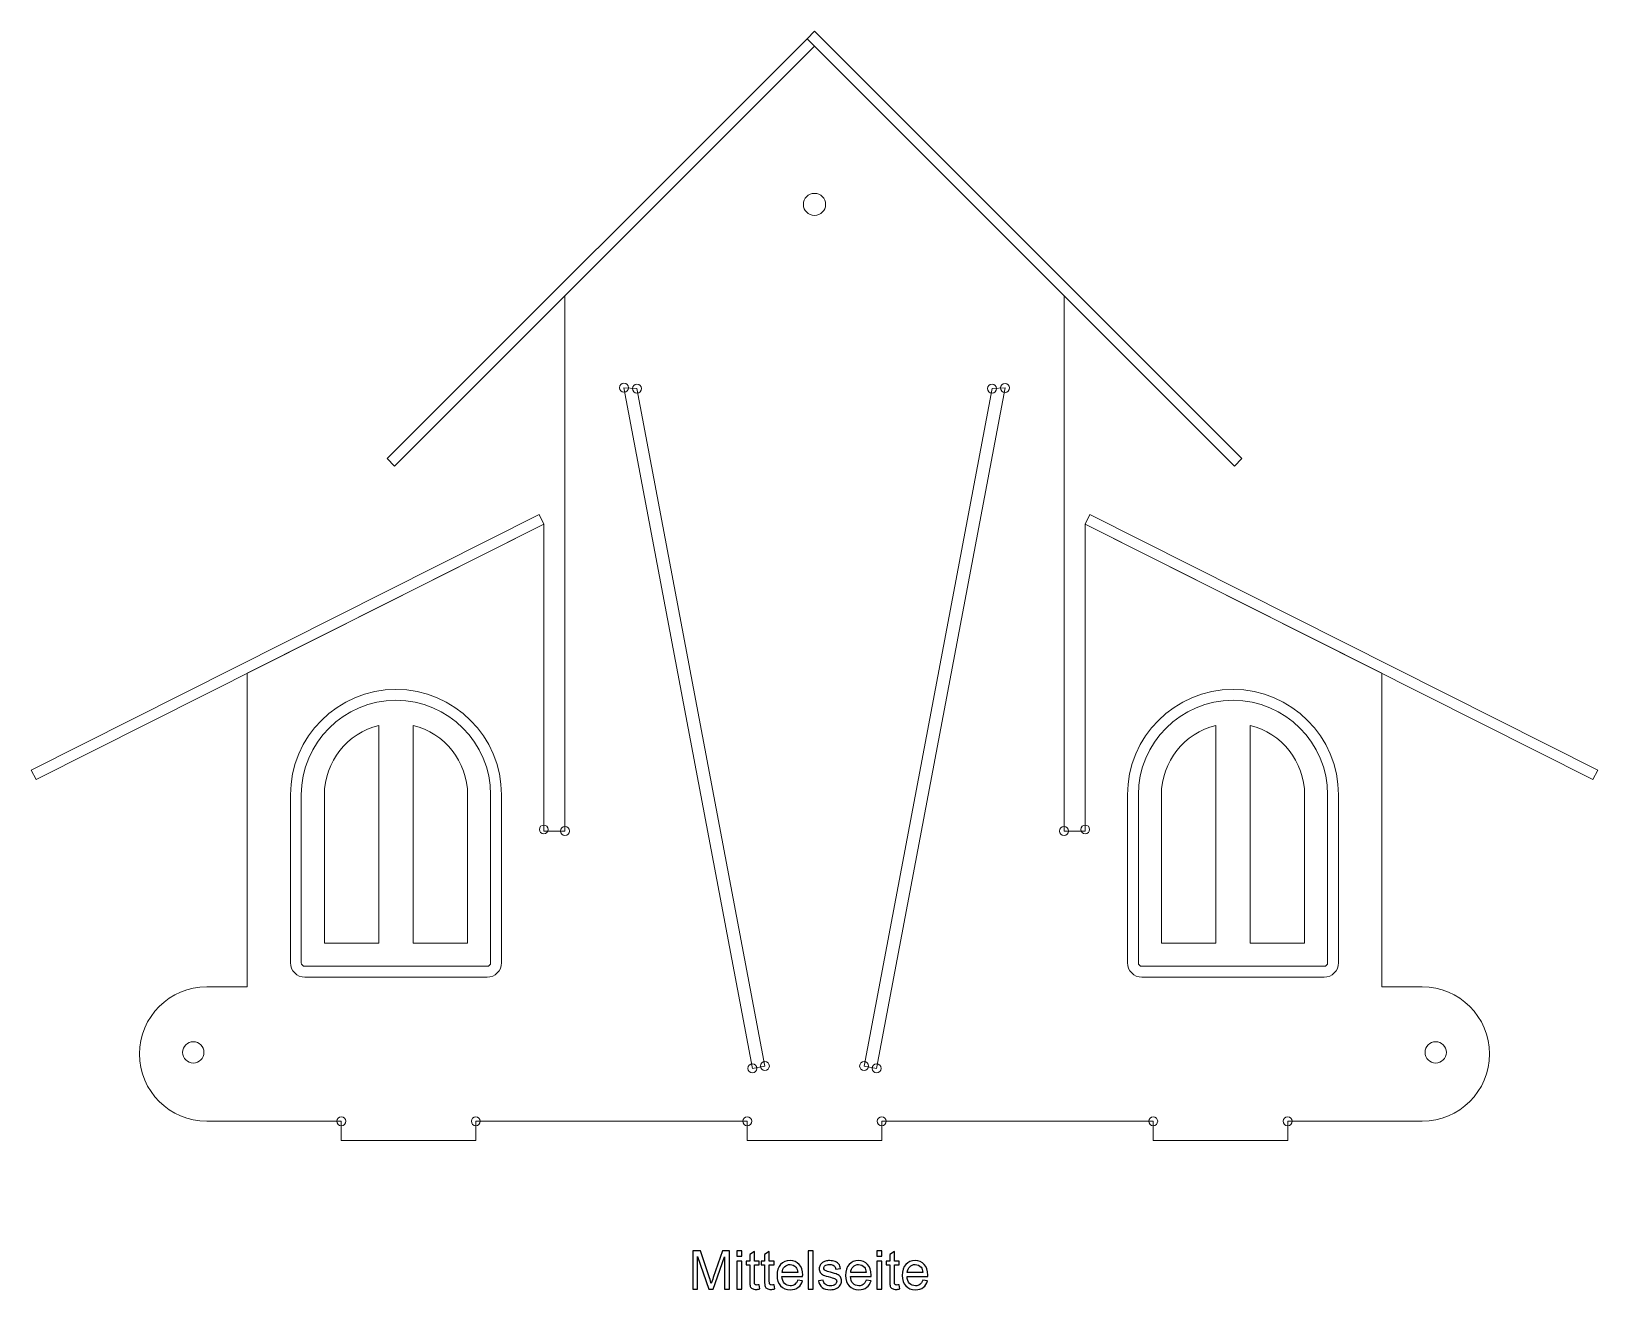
# Model space of a CAD drawing. Header units: millimetres. Extents: x -1415 to 1542, y -991 to 945.
# Drawn here: x -980 to -424, y 497 to 945 of the extents above; entities that cross this region are included whole.
import ezdxf

# ---------------------------------------------------------------- set-up
doc = ezdxf.new("R2010")
doc.units = ezdxf.units.MM
doc.header["$MEASUREMENT"] = 0
doc.layers.add('Ebene 1', color=7, linetype='Continuous')

msp = doc.modelspace()

# ---------------------------------------------------------------- linework, layer by layer
at = {"layer": 'Ebene 1', "color": 1, "lineweight": 5}
for points in [[(-853.9182, 792.6856), (-853.9182, 792.6856), (-704.6723, 941.9315), (-704.6723, 941.9315), (-704.6723, 941.9315), (-704.6723, 941.9315), (-702.0207, 939.2798), (-702.0207, 939.2798), (-702.0207, 939.2798), (-702.0207, 939.2798), (-851.2666, 790.034), (-851.2666, 790.034), (-851.2666, 790.034), (-851.2666, 790.034), (-853.9182, 792.6856), (-853.9182, 792.6856)], [(-550.1232, 792.6856), (-550.1232, 792.6856), (-702.0207, 944.5831), (-702.0207, 944.5831), (-702.0207, 944.5831), (-702.0207, 944.5831), (-704.6723, 941.9315), (-704.6723, 941.9315), (-704.6723, 941.9315), (-704.6723, 941.9315), (-552.7748, 790.034), (-552.7748, 790.034), (-552.7748, 790.034), (-552.7748, 790.034), (-550.1232, 792.6856), (-550.1232, 792.6856)]]:
    msp.add_open_spline(points, degree=3, knots=[0, 0, 0, 0, 0.25, 0.25, 0.25, 0.25, 0.5, 0.5, 0.5, 0.5, 0.75, 0.75, 0.75, 0.75, 1, 1, 1, 1], dxfattribs=at)
at = {"layer": 'Ebene 1', "color": 250, "lineweight": 5}
for points, knots in [([(-702.0207, 939.2798), (-702.0207, 939.2798), (-702.0207, 939.2798), (-702.0207, 939.2798), (-702.0207, 939.2798), (-702.0207, 939.2798), (-613.3161, 850.5752), (-613.3161, 850.5752), (-613.3161, 850.5752), (-613.3161, 850.5752), (-613.3161, 660.3062), (-613.3161, 660.3062), (-613.3161, 660.3062), (-613.3161, 660.3062), (-605.8161, 660.3062), (-605.8161, 660.3062), (-605.8161, 660.3062), (-605.8161, 660.3062), (-605.8161, 769.4497), (-605.8161, 769.4497), (-605.8161, 769.4497), (-605.8161, 769.4497), (-500.3473, 716.3777), (-500.3473, 716.3777), (-500.3473, 716.3777), (-500.3473, 716.3777), (-500.3473, 604.9747), (-500.3473, 604.9747), (-500.3473, 604.9747), (-500.3473, 604.9747), (-486.0175, 604.9747), (-486.0175, 604.9747), (-486.0175, 604.9747), (-472.8504, 604.9747), (-462.1113, 594.2357), (-462.1113, 581.0681), (-462.1113, 581.0681), (-462.1113, 581.0681), (-462.1113, 581.0681), (-462.1113, 581.0681), (-462.1113, 581.0681), (-462.1113, 567.9017), (-472.8504, 557.1622), (-486.0175, 557.1622), (-486.0175, 557.1622), (-486.0175, 557.1622), (-533.8299, 557.1622), (-533.8299, 557.1622), (-533.8299, 557.1622), (-533.8299, 557.1622), (-533.8299, 550.2622), (-533.8299, 550.2622), (-533.8299, 550.2622), (-533.8299, 550.2622), (-581.6425, 550.2622), (-581.6425, 550.2622), (-581.6425, 550.2622), (-581.6425, 550.2622), (-581.6425, 557.1622), (-581.6425, 557.1622), (-581.6425, 557.1622), (-581.6425, 557.1622), (-678.1144, 557.1622), (-678.1144, 557.1622), (-678.1144, 557.1622), (-678.1144, 557.1622), (-678.1144, 550.2622), (-678.1144, 550.2622), (-678.1144, 550.2622), (-678.1144, 550.2622), (-725.9271, 550.2622), (-725.9271, 550.2622), (-725.9271, 550.2622), (-725.9271, 550.2622), (-725.9271, 557.1622), (-725.9271, 557.1622), (-725.9271, 557.1622), (-725.9271, 557.1622), (-822.3984, 557.1622), (-822.3984, 557.1622), (-822.3984, 557.1622), (-822.3984, 557.1622), (-822.3984, 550.2622), (-822.3984, 550.2622), (-822.3984, 550.2622), (-822.3984, 550.2622), (-870.211, 550.2622), (-870.211, 550.2622), (-870.211, 550.2622), (-870.211, 550.2622), (-870.211, 557.1622), (-870.211, 557.1622), (-870.211, 557.1622), (-870.211, 557.1622), (-918.0237, 557.1622), (-918.0237, 557.1622), (-918.0237, 557.1622), (-931.1911, 557.1622), (-941.9304, 567.9017), (-941.9304, 581.0681), (-941.9304, 581.0681), (-941.9304, 581.0681), (-941.9304, 581.0681), (-941.9304, 581.0681), (-941.9304, 581.0681), (-941.9304, 594.2357), (-931.1911, 604.9747), (-918.0237, 604.9747), (-918.0237, 604.9747), (-918.0237, 604.9747), (-903.6943, 604.9747), (-903.6943, 604.9747), (-903.6943, 604.9747), (-903.6943, 604.9747), (-903.6943, 716.3777), (-903.6943, 716.3777), (-903.6943, 716.3777), (-903.6943, 716.3777), (-798.2253, 769.4497), (-798.2253, 769.4497), (-798.2253, 769.4497), (-798.2253, 769.4497), (-798.2253, 660.3062), (-798.2253, 660.3062), (-798.2253, 660.3062), (-798.2253, 660.3062), (-790.7253, 660.3062), (-790.7253, 660.3062), (-790.7253, 660.3062), (-790.7253, 660.3062), (-790.7253, 850.5752), (-790.7253, 850.5752), (-790.7253, 850.5752), (-790.7253, 850.5752), (-702.0207, 939.2798), (-702.0207, 939.2798)], [0, 0, 0, 0, 0.02941176, 0.02941176, 0.02941176, 0.02941176, 0.05882353, 0.05882353, 0.05882353, 0.05882353, 0.08823529, 0.08823529, 0.08823529, 0.08823529, 0.11764706, 0.11764706, 0.11764706, 0.11764706, 0.14705882, 0.14705882, 0.14705882, 0.14705882, 0.17647059, 0.17647059, 0.17647059, 0.17647059, 0.20588235, 0.20588235, 0.20588235, 0.20588235, 0.23529412, 0.23529412, 0.23529412, 0.23529412, 0.26470588, 0.26470588, 0.26470588, 0.26470588, 0.29411765, 0.29411765, 0.29411765, 0.29411765, 0.32352941, 0.32352941, 0.32352941, 0.32352941, 0.35294118, 0.35294118, 0.35294118, 0.35294118, 0.38235294, 0.38235294, 0.38235294, 0.38235294, 0.41176471, 0.41176471, 0.41176471, 0.41176471, 0.44117647, 0.44117647, 0.44117647, 0.44117647, 0.47058824, 0.47058824, 0.47058824, 0.47058824, 0.5, 0.5, 0.5, 0.5, 0.52941176, 0.52941176, 0.52941176, 0.52941176, 0.55882353, 0.55882353, 0.55882353, 0.55882353, 0.58823529, 0.58823529, 0.58823529, 0.58823529, 0.61764706, 0.61764706, 0.61764706, 0.61764706, 0.64705882, 0.64705882, 0.64705882, 0.64705882, 0.67647059, 0.67647059, 0.67647059, 0.67647059, 0.70588235, 0.70588235, 0.70588235, 0.70588235, 0.73529412, 0.73529412, 0.73529412, 0.73529412, 0.76470588, 0.76470588, 0.76470588, 0.76470588, 0.79411765, 0.79411765, 0.79411765, 0.79411765, 0.82352941, 0.82352941, 0.82352941, 0.82352941, 0.85294118, 0.85294118, 0.85294118, 0.85294118, 0.88235294, 0.88235294, 0.88235294, 0.88235294, 0.91176471, 0.91176471, 0.91176471, 0.91176471, 0.94117647, 0.94117647, 0.94117647, 0.94117647, 0.97058824, 0.97058824, 0.97058824, 0.97058824, 1, 1, 1, 1]), ([(-769.7347, 817.8319), (-769.7347, 817.8319), (-765.1114, 817.602), (-765.1114, 817.602), (-765.1114, 817.602), (-765.1114, 817.602), (-719.6614, 576.7845), (-719.6614, 576.7845), (-719.6614, 576.7845), (-719.6614, 576.7845), (-724.0835, 575.9502), (-724.0835, 575.9502), (-724.0835, 575.9502), (-724.0835, 575.9502), (-769.7347, 817.8319), (-769.7347, 817.8319)], [0, 0, 0, 0, 0.25, 0.25, 0.25, 0.25, 0.5, 0.5, 0.5, 0.5, 0.75, 0.75, 0.75, 0.75, 1, 1, 1, 1]), ([(-634.3063, 817.8319), (-634.3063, 817.8319), (-638.9294, 817.6018), (-638.9294, 817.6018), (-638.9294, 817.6018), (-638.9294, 817.6018), (-684.3802, 576.7839), (-684.3802, 576.7839), (-684.3802, 576.7839), (-684.3802, 576.7839), (-679.9579, 575.9497), (-679.9579, 575.9497), (-679.9579, 575.9497), (-679.9579, 575.9497), (-634.3063, 817.8319), (-634.3063, 817.8319)], [0, 0, 0, 0, 0.25, 0.25, 0.25, 0.25, 0.5, 0.5, 0.5, 0.5, 0.75, 0.75, 0.75, 0.75, 1, 1, 1, 1])]:
    msp.add_open_spline(points, degree=3, knots=knots, dxfattribs=at)
at = {"layer": 'Ebene 1', "color": 22, "lineweight": 5}
for points in [[(-698.0832, 883.0447), (-698.0832, 880.8705), (-699.8465, 879.1073), (-702.0207, 879.1073), (-702.0207, 879.1073), (-704.195, 879.1073), (-705.9582, 880.8705), (-705.9582, 883.0447), (-705.9582, 883.0447), (-705.9582, 885.2189), (-704.195, 886.9821), (-702.0207, 886.9821), (-702.0207, 886.9821), (-699.8465, 886.9821), (-698.0832, 885.2189), (-698.0832, 883.0447)], [(-919.0243, 581.6279), (-919.0243, 579.5366), (-920.7204, 577.8404), (-922.8118, 577.8404), (-922.8118, 577.8404), (-924.9032, 577.8404), (-926.5993, 579.5366), (-926.5993, 581.6279), (-926.5993, 581.6279), (-926.5993, 583.7192), (-924.9032, 585.4154), (-922.8118, 585.4154), (-922.8118, 585.4154), (-920.7204, 585.4154), (-919.0243, 583.7192), (-919.0243, 581.6279)], [(-485.0171, 581.6279), (-485.0171, 579.5366), (-483.3211, 577.8404), (-481.2296, 577.8404), (-481.2296, 577.8404), (-479.1383, 577.8404), (-477.4421, 579.5366), (-477.4421, 581.6279), (-477.4421, 581.6279), (-477.4421, 583.7192), (-479.1383, 585.4154), (-481.2296, 585.4154), (-481.2296, 585.4154), (-483.3211, 585.4154), (-485.0171, 583.7192), (-485.0171, 581.6279)]]:
    msp.add_open_spline(points, degree=3, knots=[0, 0, 0, 0, 0.25, 0.25, 0.25, 0.25, 0.5, 0.5, 0.5, 0.5, 0.75, 0.75, 0.75, 0.75, 1, 1, 1, 1], dxfattribs=at)
at = {"layer": 'Ebene 1', "color": 2, "lineweight": 5}
for points in [[(-769.7546, 819.4931), (-768.8754, 819.4931), (-768.1625, 818.7801), (-768.1625, 817.901), (-768.1625, 817.901), (-768.1625, 817.0218), (-768.8754, 816.3088), (-769.7546, 816.3088), (-769.7546, 816.3088), (-770.6338, 816.3088), (-771.3467, 817.0218), (-771.3467, 817.901), (-771.3467, 817.901), (-771.3467, 818.7801), (-770.6338, 819.4931), (-769.7546, 819.4931)], [(-765.1115, 819.1941), (-764.2322, 819.1941), (-763.5193, 818.4812), (-763.5193, 817.6019), (-763.5193, 817.6019), (-763.5193, 816.7228), (-764.2322, 816.0098), (-765.1115, 816.0098), (-765.1115, 816.0098), (-765.9907, 816.0098), (-766.7036, 816.7228), (-766.7036, 817.6019), (-766.7036, 817.6019), (-766.7036, 818.4812), (-765.9907, 819.1941), (-765.1115, 819.1941)], [(-638.9294, 819.194), (-638.0502, 819.194), (-637.3372, 818.481), (-637.3372, 817.6019), (-637.3372, 817.6019), (-637.3372, 816.7227), (-638.0502, 816.0097), (-638.9294, 816.0097), (-638.9294, 816.0097), (-639.8086, 816.0097), (-640.5215, 816.7227), (-640.5215, 817.6019), (-640.5215, 817.6019), (-640.5215, 818.481), (-639.8086, 819.194), (-638.9294, 819.194)], [(-634.3063, 819.4241), (-633.4271, 819.4241), (-632.7142, 818.7111), (-632.7142, 817.8319), (-632.7142, 817.8319), (-632.7142, 816.9527), (-633.4271, 816.2398), (-634.3063, 816.2398), (-634.3063, 816.2398), (-635.1855, 816.2398), (-635.8985, 816.9527), (-635.8985, 817.8319), (-635.8985, 817.8319), (-635.8985, 818.7111), (-635.1855, 819.4241), (-634.3063, 819.4241)], [(-798.2254, 662.4579), (-797.3462, 662.4579), (-796.6332, 661.7449), (-796.6332, 660.8657), (-796.6332, 660.8657), (-796.6332, 659.9866), (-797.3462, 659.2736), (-798.2254, 659.2736), (-798.2254, 659.2736), (-799.1046, 659.2736), (-799.8176, 659.9866), (-799.8176, 660.8657), (-799.8176, 660.8657), (-799.8176, 661.7449), (-799.1046, 662.4579), (-798.2254, 662.4579)], [(-790.7253, 661.8983), (-789.8461, 661.8983), (-789.1331, 661.1854), (-789.1331, 660.3062), (-789.1331, 660.3062), (-789.1331, 659.4271), (-789.8461, 658.7141), (-790.7253, 658.7141), (-790.7253, 658.7141), (-791.6045, 658.7141), (-792.3174, 659.4271), (-792.3174, 660.3062), (-792.3174, 660.3062), (-792.3174, 661.1854), (-791.6045, 661.8983), (-790.7253, 661.8983)], [(-613.3161, 661.8984), (-612.4369, 661.8984), (-611.7239, 661.1854), (-611.7239, 660.3062), (-611.7239, 660.3062), (-611.7239, 659.4271), (-612.4369, 658.7141), (-613.3161, 658.7141), (-613.3161, 658.7141), (-614.1953, 658.7141), (-614.9083, 659.4271), (-614.9083, 660.3062), (-614.9083, 660.3062), (-614.9083, 661.1854), (-614.1953, 661.8984), (-613.3161, 661.8984)], [(-605.8161, 662.4578), (-604.9369, 662.4578), (-604.2239, 661.7449), (-604.2239, 660.8657), (-604.2239, 660.8657), (-604.2239, 659.9866), (-604.9369, 659.2736), (-605.8161, 659.2736), (-605.8161, 659.2736), (-606.6953, 659.2736), (-607.4082, 659.9866), (-607.4082, 660.8657), (-607.4082, 660.8657), (-607.4082, 661.7449), (-606.6953, 662.4578), (-605.8161, 662.4578)], [(-724.0835, 577.5422), (-723.2043, 577.5422), (-722.4914, 576.8292), (-722.4914, 575.9501), (-722.4914, 575.9501), (-722.4914, 575.0709), (-723.2043, 574.3579), (-724.0835, 574.3579), (-724.0835, 574.3579), (-724.9628, 574.3579), (-725.6757, 575.0709), (-725.6757, 575.9501), (-725.6757, 575.9501), (-725.6757, 576.8292), (-724.9628, 577.5422), (-724.0835, 577.5422)], [(-719.6616, 578.3768), (-718.7824, 578.3768), (-718.0694, 577.6637), (-718.0694, 576.7846), (-718.0694, 576.7846), (-718.0694, 575.9054), (-718.7824, 575.1925), (-719.6616, 575.1925), (-719.6616, 575.1925), (-720.5408, 575.1925), (-721.2538, 575.9054), (-721.2538, 576.7846), (-721.2538, 576.7846), (-721.2538, 577.6637), (-720.5408, 578.3768), (-719.6616, 578.3768)], [(-684.3802, 578.376), (-683.501, 578.376), (-682.788, 577.663), (-682.788, 576.7838), (-682.788, 576.7838), (-682.788, 575.9047), (-683.501, 575.1917), (-684.3802, 575.1917), (-684.3802, 575.1917), (-685.2594, 575.1917), (-685.9724, 575.9047), (-685.9724, 576.7838), (-685.9724, 576.7838), (-685.9724, 577.663), (-685.2594, 578.376), (-684.3802, 578.376)], [(-679.9579, 577.5419), (-679.0787, 577.5419), (-678.3658, 576.8289), (-678.3658, 575.9498), (-678.3658, 575.9498), (-678.3658, 575.0705), (-679.0787, 574.3576), (-679.9579, 574.3576), (-679.9579, 574.3576), (-680.8371, 574.3576), (-681.5501, 575.0705), (-681.5501, 575.9498), (-681.5501, 575.9498), (-681.5501, 576.8289), (-680.8371, 577.5419), (-679.9579, 577.5419)], [(-870.211, 558.7544), (-869.3319, 558.7544), (-868.6189, 558.0414), (-868.6189, 557.1622), (-868.6189, 557.1622), (-868.6189, 556.283), (-869.3319, 555.57), (-870.211, 555.57), (-870.211, 555.57), (-871.0902, 555.57), (-871.8032, 556.283), (-871.8032, 557.1622), (-871.8032, 557.1622), (-871.8032, 558.0414), (-871.0902, 558.7544), (-870.211, 558.7544)], [(-822.3984, 558.7543), (-821.5192, 558.7543), (-820.8062, 558.0413), (-820.8062, 557.1622), (-820.8062, 557.1622), (-820.8062, 556.2832), (-821.5192, 555.57), (-822.3984, 555.57), (-822.3984, 555.57), (-823.2775, 555.57), (-823.9905, 556.2832), (-823.9905, 557.1622), (-823.9905, 557.1622), (-823.9905, 558.0413), (-823.2775, 558.7543), (-822.3984, 558.7543)], [(-725.9271, 558.7544), (-725.048, 558.7544), (-724.335, 558.0414), (-724.335, 557.1622), (-724.335, 557.1622), (-724.335, 556.283), (-725.048, 555.57), (-725.9271, 555.57), (-725.9271, 555.57), (-726.8063, 555.57), (-727.5193, 556.283), (-727.5193, 557.1622), (-727.5193, 557.1622), (-727.5193, 558.0414), (-726.8063, 558.7544), (-725.9271, 558.7544)], [(-678.1145, 558.7543), (-677.2353, 558.7543), (-676.5223, 558.0413), (-676.5223, 557.1622), (-676.5223, 557.1622), (-676.5223, 556.2832), (-677.2353, 555.57), (-678.1145, 555.57), (-678.1145, 555.57), (-678.9936, 555.57), (-679.7066, 556.2832), (-679.7066, 557.1622), (-679.7066, 557.1622), (-679.7066, 558.0413), (-678.9936, 558.7543), (-678.1145, 558.7543)], [(-581.6426, 558.7544), (-580.7634, 558.7544), (-580.0504, 558.0414), (-580.0504, 557.1622), (-580.0504, 557.1622), (-580.0504, 556.283), (-580.7634, 555.57), (-581.6426, 555.57), (-581.6426, 555.57), (-582.5218, 555.57), (-583.2347, 556.283), (-583.2347, 557.1622), (-583.2347, 557.1622), (-583.2347, 558.0414), (-582.5218, 558.7544), (-581.6426, 558.7544)], [(-533.8298, 558.7543), (-532.9507, 558.7543), (-532.2377, 558.0413), (-532.2377, 557.1622), (-532.2377, 557.1622), (-532.2377, 556.2832), (-532.9507, 555.57), (-533.8298, 555.57), (-533.8298, 555.57), (-534.709, 555.57), (-535.422, 556.2832), (-535.422, 557.1622), (-535.422, 557.1622), (-535.422, 558.0413), (-534.709, 558.7543), (-533.8298, 558.7543)]]:
    msp.add_open_spline(points, degree=3, knots=[0, 0, 0, 0, 0.25, 0.25, 0.25, 0.25, 0.5, 0.5, 0.5, 0.5, 0.75, 0.75, 0.75, 0.75, 1, 1, 1, 1], dxfattribs=at)
at = {"layer": 'Ebene 1', "color": 117, "lineweight": 5}
for points in [[(-980.38, 681.9876), (-980.38, 681.9876), (-799.9109, 772.7995), (-799.9109, 772.7995), (-799.9109, 772.7995), (-799.9109, 772.7995), (-798.2253, 769.4497), (-798.2253, 769.4497), (-798.2253, 769.4497), (-798.2253, 769.4497), (-978.6944, 678.6378), (-978.6944, 678.6378), (-978.6944, 678.6378), (-978.6944, 678.6378), (-980.38, 681.9876), (-980.38, 681.9876)], [(-423.6614, 681.9876), (-423.6614, 681.9876), (-604.1306, 772.7995), (-604.1306, 772.7995), (-604.1306, 772.7995), (-604.1306, 772.7995), (-605.8161, 769.4497), (-605.8161, 769.4497), (-605.8161, 769.4497), (-605.8161, 769.4497), (-425.3471, 678.6378), (-425.3471, 678.6378), (-425.3471, 678.6378), (-425.3471, 678.6378), (-423.6614, 681.9876), (-423.6614, 681.9876)]]:
    msp.add_open_spline(points, degree=3, knots=[0, 0, 0, 0, 0.25, 0.25, 0.25, 0.25, 0.5, 0.5, 0.5, 0.5, 0.75, 0.75, 0.75, 0.75, 1, 1, 1, 1], dxfattribs=at)
at = {"layer": 'Ebene 1', "color": 114, "lineweight": 5}
for points in [[(-888.2672, 672.7962), (-888.2672, 672.7962), (-888.2676, 672.8035), (-888.2676, 672.8035), (-888.2676, 672.8035), (-888.2676, 672.8035), (-888.2676, 673.149), (-888.2676, 673.149), (-888.2676, 673.149), (-888.2676, 693.8521), (-871.471, 710.6487), (-850.7679, 710.6487), (-850.7679, 710.6487), (-830.0642, 710.6487), (-813.2681, 693.8526), (-813.2681, 673.149), (-813.2681, 673.149), (-813.2681, 673.149), (-813.2676, 613.5145), (-813.2676, 613.5145), (-813.2676, 613.5145), (-813.2676, 610.6796), (-815.5717, 608.3757), (-818.4066, 608.3757), (-818.4066, 608.3757), (-818.4066, 608.3757), (-883.1284, 608.3757), (-883.1284, 608.3757), (-883.1284, 608.3757), (-885.9633, 608.3757), (-888.2672, 610.6796), (-888.2672, 613.5145), (-888.2672, 613.5145), (-888.2672, 613.5145), (-888.2672, 672.7962), (-888.2672, 672.7962)], [(-590.7739, 672.7962), (-590.7739, 672.7962), (-590.7743, 672.8035), (-590.7743, 672.8035), (-590.7743, 672.8035), (-590.7743, 672.8035), (-590.7743, 673.149), (-590.7743, 673.149), (-590.7743, 673.149), (-590.7743, 693.8521), (-573.9776, 710.6487), (-553.2745, 710.6487), (-553.2745, 710.6487), (-532.5709, 710.6487), (-515.7748, 693.8526), (-515.7748, 673.149), (-515.7748, 673.149), (-515.7748, 673.149), (-515.7742, 613.5145), (-515.7742, 613.5145), (-515.7742, 613.5145), (-515.7742, 610.6796), (-518.0783, 608.3757), (-520.9132, 608.3757), (-520.9132, 608.3757), (-520.9132, 608.3757), (-585.635, 608.3757), (-585.635, 608.3757), (-585.635, 608.3757), (-588.4699, 608.3757), (-590.7739, 610.6796), (-590.7739, 613.5145), (-590.7739, 613.5145), (-590.7739, 613.5145), (-590.7739, 672.7962), (-590.7739, 672.7962)], [(-884.413, 672.8975), (-884.413, 672.8975), (-884.4134, 672.9049), (-884.4134, 672.9049), (-884.4134, 672.9049), (-884.4134, 672.9049), (-884.4134, 673.149), (-884.4134, 673.149), (-884.4134, 673.149), (-884.4134, 691.7249), (-869.3437, 706.7945), (-850.7678, 706.7945), (-850.7678, 706.7945), (-832.1915, 706.7945), (-817.1223, 691.7253), (-817.1223, 673.149), (-817.1223, 673.149), (-817.1223, 673.149), (-817.1219, 613.5146), (-817.1219, 613.5146), (-817.1219, 613.5146), (-817.1219, 612.8069), (-817.6989, 612.2299), (-818.4065, 612.2299), (-818.4065, 612.2299), (-818.4065, 612.2299), (-883.1283, 612.2299), (-883.1283, 612.2299), (-883.1283, 612.2299), (-883.836, 612.2299), (-884.413, 612.8069), (-884.413, 613.5146), (-884.413, 613.5146), (-884.413, 613.5146), (-884.413, 672.8975), (-884.413, 672.8975)], [(-586.9196, 672.8975), (-586.9196, 672.8975), (-586.92, 672.9049), (-586.92, 672.9049), (-586.92, 672.9049), (-586.92, 672.9049), (-586.92, 673.149), (-586.92, 673.149), (-586.92, 673.149), (-586.92, 691.7249), (-571.8504, 706.7945), (-553.2745, 706.7945), (-553.2745, 706.7945), (-534.6982, 706.7945), (-519.6289, 691.7253), (-519.6289, 673.149), (-519.6289, 673.149), (-519.6289, 673.149), (-519.6285, 613.5146), (-519.6285, 613.5146), (-519.6285, 613.5146), (-519.6285, 612.8069), (-520.2055, 612.2299), (-520.9132, 612.2299), (-520.9132, 612.2299), (-520.9132, 612.2299), (-585.635, 612.2299), (-585.635, 612.2299), (-585.635, 612.2299), (-586.3426, 612.2299), (-586.9196, 612.8069), (-586.9196, 613.5146), (-586.9196, 613.5146), (-586.9196, 613.5146), (-586.9196, 672.8975), (-586.9196, 672.8975)]]:
    msp.add_open_spline(points, degree=3, knots=[0, 0, 0, 0, 0.11111111, 0.11111111, 0.11111111, 0.11111111, 0.22222222, 0.22222222, 0.22222222, 0.22222222, 0.33333333, 0.33333333, 0.33333333, 0.33333333, 0.44444444, 0.44444444, 0.44444444, 0.44444444, 0.55555556, 0.55555556, 0.55555556, 0.55555556, 0.66666667, 0.66666667, 0.66666667, 0.66666667, 0.77777778, 0.77777778, 0.77777778, 0.77777778, 0.88888889, 0.88888889, 0.88888889, 0.88888889, 1, 1, 1, 1], dxfattribs=at)
at = {"layer": 'Ebene 1', "color": 7, "lineweight": 5}
for points, knots in [([(-876.2227, 620.4202), (-876.2227, 620.4202), (-856.9101, 620.4202), (-856.9101, 620.4202), (-856.9101, 620.4202), (-856.9101, 620.4202), (-856.9101, 697.8557), (-856.9101, 697.8557), (-856.9101, 697.8557), (-867.9993, 695.107), (-876.2231, 685.0867), (-876.2231, 673.149), (-876.2231, 673.149), (-876.2231, 673.149), (-876.2227, 673.1248), (-876.2227, 673.1248), (-876.2227, 673.1248), (-876.2227, 673.1248), (-876.2227, 620.4202), (-876.2227, 620.4202)], [0, 0, 0, 0, 0.2, 0.2, 0.2, 0.2, 0.4, 0.4, 0.4, 0.4, 0.6, 0.6, 0.6, 0.6, 0.8, 0.8, 0.8, 0.8, 1, 1, 1, 1]), ([(-844.6247, 620.4202), (-844.6247, 620.4202), (-825.3121, 620.4202), (-825.3121, 620.4202), (-825.3121, 620.4202), (-825.3121, 620.4202), (-825.3125, 673.149), (-825.3125, 673.149), (-825.3125, 673.149), (-825.3125, 685.0863), (-833.5364, 695.105), (-844.6247, 697.8549), (-844.6247, 697.8549), (-844.6247, 697.8549), (-844.6247, 620.4202), (-844.6247, 620.4202)], [0, 0, 0, 0, 0.25, 0.25, 0.25, 0.25, 0.5, 0.5, 0.5, 0.5, 0.75, 0.75, 0.75, 0.75, 1, 1, 1, 1]), ([(-578.7294, 620.4202), (-578.7294, 620.4202), (-559.4168, 620.4202), (-559.4168, 620.4202), (-559.4168, 620.4202), (-559.4168, 620.4202), (-559.4168, 697.8557), (-559.4168, 697.8557), (-559.4168, 697.8557), (-570.5059, 695.107), (-578.7298, 685.0867), (-578.7298, 673.149), (-578.7298, 673.149), (-578.7298, 673.149), (-578.7294, 673.1248), (-578.7294, 673.1248), (-578.7294, 673.1248), (-578.7294, 673.1248), (-578.7294, 620.4202), (-578.7294, 620.4202)], [0, 0, 0, 0, 0.2, 0.2, 0.2, 0.2, 0.4, 0.4, 0.4, 0.4, 0.6, 0.6, 0.6, 0.6, 0.8, 0.8, 0.8, 0.8, 1, 1, 1, 1]), ([(-547.1314, 620.4202), (-547.1314, 620.4202), (-527.8188, 620.4202), (-527.8188, 620.4202), (-527.8188, 620.4202), (-527.8188, 620.4202), (-527.8192, 673.149), (-527.8192, 673.149), (-527.8192, 673.149), (-527.8192, 685.0863), (-536.043, 695.105), (-547.1314, 697.8549), (-547.1314, 697.8549), (-547.1314, 697.8549), (-547.1314, 620.4202), (-547.1314, 620.4202)], [0, 0, 0, 0, 0.25, 0.25, 0.25, 0.25, 0.5, 0.5, 0.5, 0.5, 0.75, 0.75, 0.75, 0.75, 1, 1, 1, 1])]:
    msp.add_open_spline(points, degree=3, knots=knots, dxfattribs=at)
at = {"layer": 'Ebene 1', "color": 1}
for points, knots in [([(-745.3033, 497.5142), (-745.3033, 497.5142), (-745.3033, 511.1508), (-745.3033, 511.1508), (-745.3033, 511.1508), (-745.3033, 511.1508), (-742.5854, 511.1508), (-742.5854, 511.1508), (-742.5854, 511.1508), (-742.5854, 511.1508), (-739.3597, 501.4956), (-739.3597, 501.4956), (-739.3597, 501.4956), (-739.0612, 500.5971), (-738.8421, 499.924), (-738.7088, 499.4763), (-738.7088, 499.4763), (-738.5532, 499.9716), (-738.3119, 500.7019), (-737.9817, 501.6639), (-737.9817, 501.6639), (-737.9817, 501.6639), (-734.7178, 511.1508), (-734.7178, 511.1508), (-734.7178, 511.1508), (-734.7178, 511.1508), (-732.2889, 511.1508), (-732.2889, 511.1508), (-732.2889, 511.1508), (-732.2889, 511.1508), (-732.2889, 497.5142), (-732.2889, 497.5142), (-732.2889, 497.5142), (-732.2889, 497.5142), (-734.0288, 497.5142), (-734.0288, 497.5142), (-734.0288, 497.5142), (-734.0288, 497.5142), (-734.0288, 508.9283), (-734.0288, 508.9283), (-734.0288, 508.9283), (-734.0288, 508.9283), (-737.9912, 497.5142), (-737.9912, 497.5142), (-737.9912, 497.5142), (-737.9912, 497.5142), (-739.62, 497.5142), (-739.62, 497.5142), (-739.62, 497.5142), (-739.62, 497.5142), (-743.5634, 509.122), (-743.5634, 509.122), (-743.5634, 509.122), (-743.5634, 509.122), (-743.5634, 497.5142), (-743.5634, 497.5142), (-743.5634, 497.5142), (-743.5634, 497.5142), (-745.3033, 497.5142), (-745.3033, 497.5142)], [0, 0, 0, 0, 0.06666667, 0.06666667, 0.06666667, 0.06666667, 0.13333333, 0.13333333, 0.13333333, 0.13333333, 0.2, 0.2, 0.2, 0.2, 0.26666667, 0.26666667, 0.26666667, 0.26666667, 0.33333333, 0.33333333, 0.33333333, 0.33333333, 0.4, 0.4, 0.4, 0.4, 0.46666667, 0.46666667, 0.46666667, 0.46666667, 0.53333333, 0.53333333, 0.53333333, 0.53333333, 0.6, 0.6, 0.6, 0.6, 0.66666667, 0.66666667, 0.66666667, 0.66666667, 0.73333333, 0.73333333, 0.73333333, 0.73333333, 0.8, 0.8, 0.8, 0.8, 0.86666667, 0.86666667, 0.86666667, 0.86666667, 0.93333333, 0.93333333, 0.93333333, 0.93333333, 1, 1, 1, 1]), ([(-729.5838, 509.2235), (-729.5838, 509.2235), (-729.5838, 511.1508), (-729.5838, 511.1508), (-729.5838, 511.1508), (-729.5838, 511.1508), (-727.9074, 511.1508), (-727.9074, 511.1508), (-727.9074, 511.1508), (-727.9074, 511.1508), (-727.9074, 509.2235), (-727.9074, 509.2235), (-727.9074, 509.2235), (-727.9074, 509.2235), (-729.5838, 509.2235), (-729.5838, 509.2235)], [0, 0, 0, 0, 0.25, 0.25, 0.25, 0.25, 0.5, 0.5, 0.5, 0.5, 0.75, 0.75, 0.75, 0.75, 1, 1, 1, 1]), ([(-729.5838, 497.5142), (-729.5838, 497.5142), (-729.5838, 507.3916), (-729.5838, 507.3916), (-729.5838, 507.3916), (-729.5838, 507.3916), (-727.9074, 507.3916), (-727.9074, 507.3916), (-727.9074, 507.3916), (-727.9074, 507.3916), (-727.9074, 497.5142), (-727.9074, 497.5142), (-727.9074, 497.5142), (-727.9074, 497.5142), (-729.5838, 497.5142), (-729.5838, 497.5142)], [0, 0, 0, 0, 0.25, 0.25, 0.25, 0.25, 0.5, 0.5, 0.5, 0.5, 0.75, 0.75, 0.75, 0.75, 1, 1, 1, 1]), ([(-721.7035, 499.0127), (-721.7035, 499.0127), (-721.4622, 497.5332), (-721.4622, 497.5332), (-721.4622, 497.5332), (-721.9321, 497.4348), (-722.3544, 497.384), (-722.7259, 497.384), (-722.7259, 497.384), (-723.3355, 497.384), (-723.8054, 497.4792), (-724.1419, 497.6729), (-724.1419, 497.6729), (-724.4753, 497.8634), (-724.7102, 498.1174), (-724.8467, 498.4317), (-724.8467, 498.4317), (-724.9833, 498.7429), (-725.0531, 499.4033), (-725.0531, 500.4066), (-725.0531, 500.4066), (-725.0531, 500.4066), (-725.0531, 506.0898), (-725.0531, 506.0898), (-725.0531, 506.0898), (-725.0531, 506.0898), (-726.2819, 506.0898), (-726.2819, 506.0898), (-726.2819, 506.0898), (-726.2819, 506.0898), (-726.2819, 507.3916), (-726.2819, 507.3916), (-726.2819, 507.3916), (-726.2819, 507.3916), (-725.0531, 507.3916), (-725.0531, 507.3916), (-725.0531, 507.3916), (-725.0531, 507.3916), (-725.0531, 509.8395), (-725.0531, 509.8395), (-725.0531, 509.8395), (-725.0531, 509.8395), (-723.3863, 510.8428), (-723.3863, 510.8428), (-723.3863, 510.8428), (-723.3863, 510.8428), (-723.3863, 507.3916), (-723.3863, 507.3916), (-723.3863, 507.3916), (-723.3863, 507.3916), (-721.7035, 507.3916), (-721.7035, 507.3916), (-721.7035, 507.3916), (-721.7035, 507.3916), (-721.7035, 506.0898), (-721.7035, 506.0898), (-721.7035, 506.0898), (-721.7035, 506.0898), (-723.3863, 506.0898), (-723.3863, 506.0898), (-723.3863, 506.0898), (-723.3863, 506.0898), (-723.3863, 500.3145), (-723.3863, 500.3145), (-723.3863, 500.3145), (-723.3863, 499.8351), (-723.3577, 499.5303), (-723.3005, 499.3937), (-723.3005, 499.3937), (-723.2402, 499.2572), (-723.145, 499.1493), (-723.0116, 499.0667), (-723.0116, 499.0667), (-722.8783, 498.9874), (-722.6878, 498.9461), (-722.4401, 498.9461), (-722.4401, 498.9461), (-722.2528, 498.9461), (-722.0083, 498.9683), (-721.7035, 499.0127)], [0, 0, 0, 0, 0.05, 0.05, 0.05, 0.05, 0.1, 0.1, 0.1, 0.1, 0.15, 0.15, 0.15, 0.15, 0.2, 0.2, 0.2, 0.2, 0.25, 0.25, 0.25, 0.25, 0.3, 0.3, 0.3, 0.3, 0.35, 0.35, 0.35, 0.35, 0.4, 0.4, 0.4, 0.4, 0.45, 0.45, 0.45, 0.45, 0.5, 0.5, 0.5, 0.5, 0.55, 0.55, 0.55, 0.55, 0.6, 0.6, 0.6, 0.6, 0.65, 0.65, 0.65, 0.65, 0.7, 0.7, 0.7, 0.7, 0.75, 0.75, 0.75, 0.75, 0.8, 0.8, 0.8, 0.8, 0.85, 0.85, 0.85, 0.85, 0.9, 0.9, 0.9, 0.9, 0.95, 0.95, 0.95, 0.95, 1, 1, 1, 1]), ([(-716.4107, 499.0127), (-716.4107, 499.0127), (-716.1695, 497.5332), (-716.1695, 497.5332), (-716.1695, 497.5332), (-716.6393, 497.4348), (-717.0617, 497.384), (-717.4331, 497.384), (-717.4331, 497.384), (-718.0427, 497.384), (-718.5126, 497.4792), (-718.8491, 497.6729), (-718.8491, 497.6729), (-719.1825, 497.8634), (-719.4175, 498.1174), (-719.554, 498.4317), (-719.554, 498.4317), (-719.6906, 498.7429), (-719.7604, 499.4033), (-719.7604, 500.4066), (-719.7604, 500.4066), (-719.7604, 500.4066), (-719.7604, 506.0898), (-719.7604, 506.0898), (-719.7604, 506.0898), (-719.7604, 506.0898), (-720.9891, 506.0898), (-720.9891, 506.0898), (-720.9891, 506.0898), (-720.9891, 506.0898), (-720.9891, 507.3916), (-720.9891, 507.3916), (-720.9891, 507.3916), (-720.9891, 507.3916), (-719.7604, 507.3916), (-719.7604, 507.3916), (-719.7604, 507.3916), (-719.7604, 507.3916), (-719.7604, 509.8395), (-719.7604, 509.8395), (-719.7604, 509.8395), (-719.7604, 509.8395), (-718.0935, 510.8428), (-718.0935, 510.8428), (-718.0935, 510.8428), (-718.0935, 510.8428), (-718.0935, 507.3916), (-718.0935, 507.3916), (-718.0935, 507.3916), (-718.0935, 507.3916), (-716.4107, 507.3916), (-716.4107, 507.3916), (-716.4107, 507.3916), (-716.4107, 507.3916), (-716.4107, 506.0898), (-716.4107, 506.0898), (-716.4107, 506.0898), (-716.4107, 506.0898), (-718.0935, 506.0898), (-718.0935, 506.0898), (-718.0935, 506.0898), (-718.0935, 506.0898), (-718.0935, 500.3145), (-718.0935, 500.3145), (-718.0935, 500.3145), (-718.0935, 499.8351), (-718.0649, 499.5303), (-718.0078, 499.3937), (-718.0078, 499.3937), (-717.9475, 499.2572), (-717.8522, 499.1493), (-717.7189, 499.0667), (-717.7189, 499.0667), (-717.5855, 498.9874), (-717.395, 498.9461), (-717.1474, 498.9461), (-717.1474, 498.9461), (-716.96, 498.9461), (-716.7155, 498.9683), (-716.4107, 499.0127)], [0, 0, 0, 0, 0.05, 0.05, 0.05, 0.05, 0.1, 0.1, 0.1, 0.1, 0.15, 0.15, 0.15, 0.15, 0.2, 0.2, 0.2, 0.2, 0.25, 0.25, 0.25, 0.25, 0.3, 0.3, 0.3, 0.3, 0.35, 0.35, 0.35, 0.35, 0.4, 0.4, 0.4, 0.4, 0.45, 0.45, 0.45, 0.45, 0.5, 0.5, 0.5, 0.5, 0.55, 0.55, 0.55, 0.55, 0.6, 0.6, 0.6, 0.6, 0.65, 0.65, 0.65, 0.65, 0.7, 0.7, 0.7, 0.7, 0.75, 0.75, 0.75, 0.75, 0.8, 0.8, 0.8, 0.8, 0.85, 0.85, 0.85, 0.85, 0.9, 0.9, 0.9, 0.9, 0.95, 0.95, 0.95, 0.95, 1, 1, 1, 1]), ([(-708.0128, 500.6955), (-708.0128, 500.6955), (-706.2825, 500.4828), (-706.2825, 500.4828), (-706.2825, 500.4828), (-706.5555, 499.4699), (-707.0603, 498.6857), (-707.797, 498.1269), (-707.797, 498.1269), (-708.5367, 497.5713), (-709.4797, 497.2919), (-710.6259, 497.2919), (-710.6259, 497.2919), (-712.0705, 497.2919), (-713.2167, 497.7364), (-714.0612, 498.6254), (-714.0612, 498.6254), (-714.9089, 499.5144), (-715.3313, 500.7622), (-715.3313, 502.3688), (-715.3313, 502.3688), (-715.3313, 504.0324), (-714.9026, 505.3215), (-714.0485, 506.2391), (-714.0485, 506.2391), (-713.1913, 507.1566), (-712.0832, 507.617), (-710.7179, 507.617), (-710.7179, 507.617), (-709.3972, 507.617), (-708.3176, 507.1661), (-707.4827, 506.2676), (-707.4827, 506.2676), (-706.6445, 505.3691), (-706.2254, 504.1023), (-706.2254, 502.4735), (-706.2254, 502.4735), (-706.2254, 502.3719), (-706.2285, 502.2227), (-706.2349, 502.0259), (-706.2349, 502.0259), (-706.2349, 502.0259), (-713.6009, 502.0259), (-713.6009, 502.0259), (-713.6009, 502.0259), (-713.5406, 500.94), (-713.2325, 500.1081), (-712.6801, 499.5335), (-712.6801, 499.5335), (-712.1276, 498.9556), (-711.4418, 498.6667), (-710.6164, 498.6667), (-710.6164, 498.6667), (-710.0036, 498.6667), (-709.4797, 498.8286), (-709.0448, 499.1525), (-709.0448, 499.1525), (-708.6098, 499.4732), (-708.2669, 499.9875), (-708.0128, 500.6955)], [0, 0, 0, 0, 0.06666667, 0.06666667, 0.06666667, 0.06666667, 0.13333333, 0.13333333, 0.13333333, 0.13333333, 0.2, 0.2, 0.2, 0.2, 0.26666667, 0.26666667, 0.26666667, 0.26666667, 0.33333333, 0.33333333, 0.33333333, 0.33333333, 0.4, 0.4, 0.4, 0.4, 0.46666667, 0.46666667, 0.46666667, 0.46666667, 0.53333333, 0.53333333, 0.53333333, 0.53333333, 0.6, 0.6, 0.6, 0.6, 0.66666667, 0.66666667, 0.66666667, 0.66666667, 0.73333333, 0.73333333, 0.73333333, 0.73333333, 0.8, 0.8, 0.8, 0.8, 0.86666667, 0.86666667, 0.86666667, 0.86666667, 0.93333333, 0.93333333, 0.93333333, 0.93333333, 1, 1, 1, 1]), ([(-704.2156, 497.5142), (-704.2156, 497.5142), (-704.2156, 511.1508), (-704.2156, 511.1508), (-704.2156, 511.1508), (-704.2156, 511.1508), (-702.5423, 511.1508), (-702.5423, 511.1508), (-702.5423, 511.1508), (-702.5423, 511.1508), (-702.5423, 497.5142), (-702.5423, 497.5142), (-702.5423, 497.5142), (-702.5423, 497.5142), (-704.2156, 497.5142), (-704.2156, 497.5142)], [0, 0, 0, 0, 0.25, 0.25, 0.25, 0.25, 0.5, 0.5, 0.5, 0.5, 0.75, 0.75, 0.75, 0.75, 1, 1, 1, 1]), ([(-700.6151, 500.4638), (-700.6151, 500.4638), (-698.961, 500.7241), (-698.961, 500.7241), (-698.961, 500.7241), (-698.8689, 500.0605), (-698.6086, 499.5525), (-698.1831, 499.1969), (-698.1831, 499.1969), (-697.7609, 498.8445), (-697.1671, 498.6667), (-696.4019, 498.6667), (-696.4019, 498.6667), (-695.6336, 498.6667), (-695.0621, 498.8255), (-694.6906, 499.1366), (-694.6906, 499.1366), (-694.3191, 499.4509), (-694.1318, 499.8192), (-694.1318, 500.2383), (-694.1318, 500.2383), (-694.1318, 500.6193), (-694.2969, 500.9146), (-694.6271, 501.1337), (-694.6271, 501.1337), (-694.8557, 501.2829), (-695.4272, 501.4702), (-696.3384, 501.6988), (-696.3384, 501.6988), (-697.564, 502.01), (-698.4181, 502.2767), (-698.8911, 502.5053), (-698.8911, 502.5053), (-699.3642, 502.7307), (-699.7262, 503.045), (-699.9707, 503.4451), (-699.9707, 503.4451), (-700.2151, 503.8451), (-700.3389, 504.2864), (-700.3389, 504.7691), (-700.3389, 504.7691), (-700.3389, 505.2104), (-700.2374, 505.6168), (-700.0341, 505.9914), (-700.0341, 505.9914), (-699.8341, 506.3693), (-699.5579, 506.6804), (-699.2118, 506.928), (-699.2118, 506.928), (-698.9515, 507.1185), (-698.5958, 507.2837), (-698.1482, 507.417), (-698.1482, 507.417), (-697.6973, 507.5504), (-697.2147, 507.617), (-696.7004, 507.617), (-696.7004, 507.617), (-695.9257, 507.617), (-695.2463, 507.5027), (-694.6589, 507.2804), (-694.6589, 507.2804), (-694.0715, 507.0582), (-693.6397, 506.7566), (-693.3603, 506.3756), (-693.3603, 506.3756), (-693.0809, 505.9914), (-692.8904, 505.4834), (-692.7856, 504.8453), (-692.7856, 504.8453), (-692.7856, 504.8453), (-694.4207, 504.6198), (-694.4207, 504.6198), (-694.4207, 504.6198), (-694.4969, 505.1278), (-694.7129, 505.5247), (-695.0684, 505.8104), (-695.0684, 505.8104), (-695.424, 506.0962), (-695.9288, 506.2391), (-696.5798, 506.2391), (-696.5798, 506.2391), (-697.3481, 506.2391), (-697.8974, 506.1121), (-698.2244, 505.8581), (-698.2244, 505.8581), (-698.5546, 505.604), (-698.7197, 505.3056), (-698.7197, 504.9659), (-698.7197, 504.9659), (-698.7197, 504.7468), (-698.6498, 504.5531), (-698.5133, 504.3785), (-698.5133, 504.3785), (-698.3768, 504.1976), (-698.1641, 504.0515), (-697.8719, 503.9309), (-697.8719, 503.9309), (-697.7037, 503.8705), (-697.2116, 503.7276), (-696.3924, 503.5054), (-696.3924, 503.5054), (-695.2082, 503.1879), (-694.3826, 502.9307), (-693.9159, 502.7275), (-693.9159, 502.7275), (-693.446, 502.5275), (-693.0777, 502.2322), (-692.811, 501.848), (-692.811, 501.848), (-692.5443, 501.4639), (-692.411, 500.9876), (-692.411, 500.4161), (-692.411, 500.4161), (-692.411, 499.8573), (-692.576, 499.3334), (-692.8999, 498.8381), (-692.8999, 498.8381), (-693.227, 498.346), (-693.6968, 497.965), (-694.3096, 497.6951), (-694.3096, 497.6951), (-694.9224, 497.4253), (-695.6177, 497.2919), (-696.3924, 497.2919), (-696.3924, 497.2919), (-697.6783, 497.2919), (-698.6562, 497.5586), (-699.3293, 498.092), (-699.3293, 498.092), (-700.0024, 498.6254), (-700.431, 499.416), (-700.6151, 500.4638)], [0, 0, 0, 0, 0.03030303, 0.03030303, 0.03030303, 0.03030303, 0.06060606, 0.06060606, 0.06060606, 0.06060606, 0.09090909, 0.09090909, 0.09090909, 0.09090909, 0.12121212, 0.12121212, 0.12121212, 0.12121212, 0.15151515, 0.15151515, 0.15151515, 0.15151515, 0.18181818, 0.18181818, 0.18181818, 0.18181818, 0.21212121, 0.21212121, 0.21212121, 0.21212121, 0.24242424, 0.24242424, 0.24242424, 0.24242424, 0.27272727, 0.27272727, 0.27272727, 0.27272727, 0.3030303, 0.3030303, 0.3030303, 0.3030303, 0.33333333, 0.33333333, 0.33333333, 0.33333333, 0.36363636, 0.36363636, 0.36363636, 0.36363636, 0.39393939, 0.39393939, 0.39393939, 0.39393939, 0.42424242, 0.42424242, 0.42424242, 0.42424242, 0.45454545, 0.45454545, 0.45454545, 0.45454545, 0.48484848, 0.48484848, 0.48484848, 0.48484848, 0.51515152, 0.51515152, 0.51515152, 0.51515152, 0.54545455, 0.54545455, 0.54545455, 0.54545455, 0.57575758, 0.57575758, 0.57575758, 0.57575758, 0.60606061, 0.60606061, 0.60606061, 0.60606061, 0.63636364, 0.63636364, 0.63636364, 0.63636364, 0.66666667, 0.66666667, 0.66666667, 0.66666667, 0.6969697, 0.6969697, 0.6969697, 0.6969697, 0.72727273, 0.72727273, 0.72727273, 0.72727273, 0.75757576, 0.75757576, 0.75757576, 0.75757576, 0.78787879, 0.78787879, 0.78787879, 0.78787879, 0.81818182, 0.81818182, 0.81818182, 0.81818182, 0.84848485, 0.84848485, 0.84848485, 0.84848485, 0.87878788, 0.87878788, 0.87878788, 0.87878788, 0.90909091, 0.90909091, 0.90909091, 0.90909091, 0.93939394, 0.93939394, 0.93939394, 0.93939394, 0.96969697, 0.96969697, 0.96969697, 0.96969697, 1, 1, 1, 1]), ([(-683.6606, 500.6955), (-683.6606, 500.6955), (-681.9303, 500.4828), (-681.9303, 500.4828), (-681.9303, 500.4828), (-682.2033, 499.4699), (-682.7081, 498.6857), (-683.4448, 498.1269), (-683.4448, 498.1269), (-684.1845, 497.5713), (-685.1275, 497.2919), (-686.2737, 497.2919), (-686.2737, 497.2919), (-687.7183, 497.2919), (-688.8645, 497.7364), (-689.709, 498.6254), (-689.709, 498.6254), (-690.5567, 499.5144), (-690.9791, 500.7622), (-690.9791, 502.3688), (-690.9791, 502.3688), (-690.9791, 504.0324), (-690.5504, 505.3215), (-689.6963, 506.2391), (-689.6963, 506.2391), (-688.8391, 507.1566), (-687.731, 507.617), (-686.3657, 507.617), (-686.3657, 507.617), (-685.045, 507.617), (-683.9654, 507.1661), (-683.1305, 506.2676), (-683.1305, 506.2676), (-682.2923, 505.3691), (-681.8732, 504.1023), (-681.8732, 502.4735), (-681.8732, 502.4735), (-681.8732, 502.3719), (-681.8763, 502.2227), (-681.8827, 502.0259), (-681.8827, 502.0259), (-681.8827, 502.0259), (-689.2487, 502.0259), (-689.2487, 502.0259), (-689.2487, 502.0259), (-689.1884, 500.94), (-688.8803, 500.1081), (-688.3279, 499.5335), (-688.3279, 499.5335), (-687.7754, 498.9556), (-687.0896, 498.6667), (-686.2642, 498.6667), (-686.2642, 498.6667), (-685.6514, 498.6667), (-685.1275, 498.8286), (-684.6926, 499.1525), (-684.6926, 499.1525), (-684.2576, 499.4732), (-683.9147, 499.9875), (-683.6606, 500.6955)], [0, 0, 0, 0, 0.06666667, 0.06666667, 0.06666667, 0.06666667, 0.13333333, 0.13333333, 0.13333333, 0.13333333, 0.2, 0.2, 0.2, 0.2, 0.26666667, 0.26666667, 0.26666667, 0.26666667, 0.33333333, 0.33333333, 0.33333333, 0.33333333, 0.4, 0.4, 0.4, 0.4, 0.46666667, 0.46666667, 0.46666667, 0.46666667, 0.53333333, 0.53333333, 0.53333333, 0.53333333, 0.6, 0.6, 0.6, 0.6, 0.66666667, 0.66666667, 0.66666667, 0.66666667, 0.73333333, 0.73333333, 0.73333333, 0.73333333, 0.8, 0.8, 0.8, 0.8, 0.86666667, 0.86666667, 0.86666667, 0.86666667, 0.93333333, 0.93333333, 0.93333333, 0.93333333, 1, 1, 1, 1]), ([(-679.8189, 509.2235), (-679.8189, 509.2235), (-679.8189, 511.1508), (-679.8189, 511.1508), (-679.8189, 511.1508), (-679.8189, 511.1508), (-678.1425, 511.1508), (-678.1425, 511.1508), (-678.1425, 511.1508), (-678.1425, 511.1508), (-678.1425, 509.2235), (-678.1425, 509.2235), (-678.1425, 509.2235), (-678.1425, 509.2235), (-679.8189, 509.2235), (-679.8189, 509.2235)], [0, 0, 0, 0, 0.25, 0.25, 0.25, 0.25, 0.5, 0.5, 0.5, 0.5, 0.75, 0.75, 0.75, 0.75, 1, 1, 1, 1]), ([(-679.8189, 497.5142), (-679.8189, 497.5142), (-679.8189, 507.3916), (-679.8189, 507.3916), (-679.8189, 507.3916), (-679.8189, 507.3916), (-678.1425, 507.3916), (-678.1425, 507.3916), (-678.1425, 507.3916), (-678.1425, 507.3916), (-678.1425, 497.5142), (-678.1425, 497.5142), (-678.1425, 497.5142), (-678.1425, 497.5142), (-679.8189, 497.5142), (-679.8189, 497.5142)], [0, 0, 0, 0, 0.25, 0.25, 0.25, 0.25, 0.5, 0.5, 0.5, 0.5, 0.75, 0.75, 0.75, 0.75, 1, 1, 1, 1]), ([(-671.9386, 499.0127), (-671.9386, 499.0127), (-671.6973, 497.5332), (-671.6973, 497.5332), (-671.6973, 497.5332), (-672.1672, 497.4348), (-672.5895, 497.384), (-672.961, 497.384), (-672.961, 497.384), (-673.5706, 497.384), (-674.0405, 497.4792), (-674.377, 497.6729), (-674.377, 497.6729), (-674.7104, 497.8634), (-674.9453, 498.1174), (-675.0818, 498.4317), (-675.0818, 498.4317), (-675.2184, 498.7429), (-675.2882, 499.4033), (-675.2882, 500.4066), (-675.2882, 500.4066), (-675.2882, 500.4066), (-675.2882, 506.0898), (-675.2882, 506.0898), (-675.2882, 506.0898), (-675.2882, 506.0898), (-676.517, 506.0898), (-676.517, 506.0898), (-676.517, 506.0898), (-676.517, 506.0898), (-676.517, 507.3916), (-676.517, 507.3916), (-676.517, 507.3916), (-676.517, 507.3916), (-675.2882, 507.3916), (-675.2882, 507.3916), (-675.2882, 507.3916), (-675.2882, 507.3916), (-675.2882, 509.8395), (-675.2882, 509.8395), (-675.2882, 509.8395), (-675.2882, 509.8395), (-673.6214, 510.8428), (-673.6214, 510.8428), (-673.6214, 510.8428), (-673.6214, 510.8428), (-673.6214, 507.3916), (-673.6214, 507.3916), (-673.6214, 507.3916), (-673.6214, 507.3916), (-671.9386, 507.3916), (-671.9386, 507.3916), (-671.9386, 507.3916), (-671.9386, 507.3916), (-671.9386, 506.0898), (-671.9386, 506.0898), (-671.9386, 506.0898), (-671.9386, 506.0898), (-673.6214, 506.0898), (-673.6214, 506.0898), (-673.6214, 506.0898), (-673.6214, 506.0898), (-673.6214, 500.3145), (-673.6214, 500.3145), (-673.6214, 500.3145), (-673.6214, 499.8351), (-673.5928, 499.5303), (-673.5356, 499.3937), (-673.5356, 499.3937), (-673.4753, 499.2572), (-673.3801, 499.1493), (-673.2467, 499.0667), (-673.2467, 499.0667), (-673.1134, 498.9874), (-672.9229, 498.9461), (-672.6752, 498.9461), (-672.6752, 498.9461), (-672.4879, 498.9461), (-672.2434, 498.9683), (-671.9386, 499.0127)], [0, 0, 0, 0, 0.05, 0.05, 0.05, 0.05, 0.1, 0.1, 0.1, 0.1, 0.15, 0.15, 0.15, 0.15, 0.2, 0.2, 0.2, 0.2, 0.25, 0.25, 0.25, 0.25, 0.3, 0.3, 0.3, 0.3, 0.35, 0.35, 0.35, 0.35, 0.4, 0.4, 0.4, 0.4, 0.45, 0.45, 0.45, 0.45, 0.5, 0.5, 0.5, 0.5, 0.55, 0.55, 0.55, 0.55, 0.6, 0.6, 0.6, 0.6, 0.65, 0.65, 0.65, 0.65, 0.7, 0.7, 0.7, 0.7, 0.75, 0.75, 0.75, 0.75, 0.8, 0.8, 0.8, 0.8, 0.85, 0.85, 0.85, 0.85, 0.9, 0.9, 0.9, 0.9, 0.95, 0.95, 0.95, 0.95, 1, 1, 1, 1]), ([(-663.5407, 500.6955), (-663.5407, 500.6955), (-661.8104, 500.4828), (-661.8104, 500.4828), (-661.8104, 500.4828), (-662.0834, 499.4699), (-662.5882, 498.6857), (-663.3248, 498.1269), (-663.3248, 498.1269), (-664.0646, 497.5713), (-665.0075, 497.2919), (-666.1538, 497.2919), (-666.1538, 497.2919), (-667.5983, 497.2919), (-668.7446, 497.7364), (-669.5891, 498.6254), (-669.5891, 498.6254), (-670.4368, 499.5144), (-670.8591, 500.7622), (-670.8591, 502.3688), (-670.8591, 502.3688), (-670.8591, 504.0324), (-670.4305, 505.3215), (-669.5764, 506.2391), (-669.5764, 506.2391), (-668.7191, 507.1566), (-667.6111, 507.617), (-666.2458, 507.617), (-666.2458, 507.617), (-664.925, 507.617), (-663.8455, 507.1661), (-663.0105, 506.2676), (-663.0105, 506.2676), (-662.1723, 505.3691), (-661.7532, 504.1023), (-661.7532, 502.4735), (-661.7532, 502.4735), (-661.7532, 502.3719), (-661.7564, 502.2227), (-661.7627, 502.0259), (-661.7627, 502.0259), (-661.7627, 502.0259), (-669.1287, 502.0259), (-669.1287, 502.0259), (-669.1287, 502.0259), (-669.0684, 500.94), (-668.7604, 500.1081), (-668.2079, 499.5335), (-668.2079, 499.5335), (-667.6555, 498.9556), (-666.9697, 498.6667), (-666.1442, 498.6667), (-666.1442, 498.6667), (-665.5314, 498.6667), (-665.0075, 498.8286), (-664.5726, 499.1525), (-664.5726, 499.1525), (-664.1376, 499.4732), (-663.7947, 499.9875), (-663.5407, 500.6955)], [0, 0, 0, 0, 0.06666667, 0.06666667, 0.06666667, 0.06666667, 0.13333333, 0.13333333, 0.13333333, 0.13333333, 0.2, 0.2, 0.2, 0.2, 0.26666667, 0.26666667, 0.26666667, 0.26666667, 0.33333333, 0.33333333, 0.33333333, 0.33333333, 0.4, 0.4, 0.4, 0.4, 0.46666667, 0.46666667, 0.46666667, 0.46666667, 0.53333333, 0.53333333, 0.53333333, 0.53333333, 0.6, 0.6, 0.6, 0.6, 0.66666667, 0.66666667, 0.66666667, 0.66666667, 0.73333333, 0.73333333, 0.73333333, 0.73333333, 0.8, 0.8, 0.8, 0.8, 0.86666667, 0.86666667, 0.86666667, 0.86666667, 0.93333333, 0.93333333, 0.93333333, 0.93333333, 1, 1, 1, 1]), ([(-713.5088, 503.4038), (-713.5088, 503.4038), (-707.9938, 503.4038), (-707.9938, 503.4038), (-707.9938, 503.4038), (-708.0668, 504.2324), (-708.2795, 504.8579), (-708.6257, 505.2707), (-708.6257, 505.2707), (-709.1591, 505.9152), (-709.8512, 506.2391), (-710.6989, 506.2391), (-710.6989, 506.2391), (-711.4673, 506.2391), (-712.115, 505.9819), (-712.6388, 505.4675), (-712.6388, 505.4675), (-713.1627, 504.9532), (-713.4516, 504.2642), (-713.5088, 503.4038)], [0, 0, 0, 0, 0.2, 0.2, 0.2, 0.2, 0.4, 0.4, 0.4, 0.4, 0.6, 0.6, 0.6, 0.6, 0.8, 0.8, 0.8, 0.8, 1, 1, 1, 1]), ([(-689.1566, 503.4038), (-689.1566, 503.4038), (-683.6416, 503.4038), (-683.6416, 503.4038), (-683.6416, 503.4038), (-683.7146, 504.2324), (-683.9273, 504.8579), (-684.2735, 505.2707), (-684.2735, 505.2707), (-684.8069, 505.9152), (-685.499, 506.2391), (-686.3467, 506.2391), (-686.3467, 506.2391), (-687.1151, 506.2391), (-687.7628, 505.9819), (-688.2866, 505.4675), (-688.2866, 505.4675), (-688.8105, 504.9532), (-689.0994, 504.2642), (-689.1566, 503.4038)], [0, 0, 0, 0, 0.2, 0.2, 0.2, 0.2, 0.4, 0.4, 0.4, 0.4, 0.6, 0.6, 0.6, 0.6, 0.8, 0.8, 0.8, 0.8, 1, 1, 1, 1]), ([(-669.0366, 503.4038), (-669.0366, 503.4038), (-663.5216, 503.4038), (-663.5216, 503.4038), (-663.5216, 503.4038), (-663.5947, 504.2324), (-663.8074, 504.8579), (-664.1535, 505.2707), (-664.1535, 505.2707), (-664.6869, 505.9152), (-665.379, 506.2391), (-666.2267, 506.2391), (-666.2267, 506.2391), (-666.9951, 506.2391), (-667.6428, 505.9819), (-668.1667, 505.4675), (-668.1667, 505.4675), (-668.6906, 504.9532), (-668.9795, 504.2642), (-669.0366, 503.4038)], [0, 0, 0, 0, 0.2, 0.2, 0.2, 0.2, 0.4, 0.4, 0.4, 0.4, 0.6, 0.6, 0.6, 0.6, 0.8, 0.8, 0.8, 0.8, 1, 1, 1, 1])]:
    msp.add_open_spline(points, degree=3, knots=knots, dxfattribs=at)

doc.saveas('drawing.dxf')
